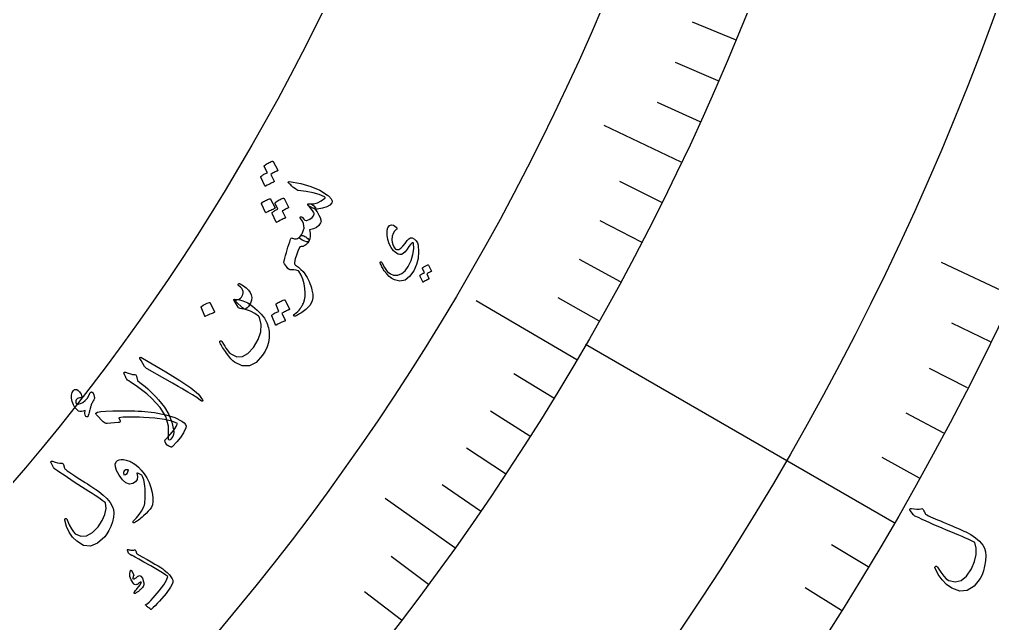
# Model space of a CAD drawing. Header units: millimetres. Extents: x -59 to 59, y -59 to 86.
# Drawn here: x 30.32 to 48.03, y -28.53 to -17.53 of the extents above; entities that cross this region are included whole.
import ezdxf

# ---------------------------------------------------------------- set-up
doc = ezdxf.new("R2010")
doc.units = ezdxf.units.MM
for name, color, linetype in [('CUT_OUTER', 1, 'Continuous'), ('ENGRAVE', 7, 'Continuous'), ('ENGRAVE_FINE', 8, 'Continuous'), ('TEXT', 5, 'Continuous')]:
    doc.layers.add(name, color=color, linetype=linetype)

msp = doc.modelspace()

# ---------------------------------------------------------------- linework, layer by layer
at = {"layer": 'CUT_OUTER'}
msp.add_arc((0, -0.0003), 58.9997, 179.811218, 0.16335, dxfattribs=at)
at = {"layer": 'ENGRAVE'}
for points in [[(42.3645, -20.1328), (40.9576, -19.4643)], [(48.3923, -22.5657), (47.0983, -21.9623)], [(40.4598, -23.7295), (38.6276, -22.6549)], [(46.2414, -26.6975), (40.6209, -23.4525)], [(38.2439, -27.1566), (36.974, -26.2548)]]:
    msp.add_lwpolyline(points, dxfattribs=at)
for radius in [57.82, 57.82, 56.2713, 53.395, 53.395, 51.1235, 46.905, 46.905, 44.427, 39.825, 39.825]:
    msp.add_circle((0, 0), radius, dxfattribs=at)
at = {"layer": 'ENGRAVE_FINE'}
for points in [[(43.3529, -17.9054), (42.5677, -17.5811)], [(43.0365, -18.6531), (42.257, -18.3153)], [(42.707, -19.3957), (41.9334, -19.0444)], [(42.009, -20.8644), (41.2481, -20.4864)], [(41.6407, -21.59), (40.8865, -21.1989)], [(41.2597, -22.3096), (40.5124, -21.9055)], [(40.866, -23.0228), (40.1258, -22.6058)], [(47.9911, -23.4068), (47.2911, -23.0654)], [(47.5753, -24.2408), (46.8814, -23.8873)], [(40.0411, -24.4293), (39.3158, -23.9868)], [(39.61, -25.1222), (38.8925, -24.6672)], [(47.145, -25.0674), (46.4573, -24.7018)], [(39.1667, -25.8079), (38.4573, -25.3404)], [(46.7003, -25.8864), (46.0192, -25.5088)], [(38.7113, -26.4861), (38.0102, -26.0063)], [(45.7684, -27.5005), (45.1009, -27.0993)], [(37.7647, -27.8192), (37.0806, -27.3153)], [(37.2737, -28.4737), (36.5985, -27.958)], [(45.2815, -28.295), (44.6211, -27.8823)]]:
    msp.add_lwpolyline(points, dxfattribs=at)
at = {"layer": 'TEXT'}
for points in [[(34.7731, -20.2105), (34.7722, -20.2071), (34.7726, -20.2034), (34.7744, -20.1994), (34.7775, -20.195), (34.7935, -20.1821), (34.8099, -20.1701), (34.8265, -20.159), (34.8436, -20.1488), (34.8611, -20.1394), (34.8793, -20.1308), (34.8982, -20.1231), (34.9178, -20.1161), (34.9229, -20.1155), (34.9273, -20.1165), (34.9312, -20.1192), (34.9343, -20.1234), (35.0189, -20.2807), (35.0193, -20.2839), (35.0174, -20.2872), (35.0132, -20.2906), (35.0066, -20.294), (35.0012, -20.2958), (34.9934, -20.2993), (34.9829, -20.3045), (34.97, -20.3113), (34.9543, -20.3197), (34.9357, -20.3299), (34.9143, -20.3418), (34.89, -20.3553), (34.9542, -20.4791), (34.9555, -20.4839), (34.9541, -20.4882), (34.9497, -20.4919), (34.9425, -20.4951), (34.9363, -20.4978), (34.9267, -20.5023), (34.9138, -20.5085), (34.8975, -20.5164), (34.8778, -20.5263), (34.8545, -20.5383), (34.8276, -20.5525), (34.7971, -20.5687), (34.793, -20.5698), (34.7897, -20.5695), (34.7873, -20.5676), (34.7858, -20.5643), (34.7088, -20.4077), (34.7078, -20.4044), (34.7083, -20.4007), (34.7101, -20.3966), (34.7132, -20.3922), (34.7262, -20.3809), (34.7396, -20.3704), (34.7536, -20.3608), (34.7681, -20.352), (34.7829, -20.344), (34.7981, -20.3368), (34.8136, -20.3303), (34.8293, -20.3245)], [(35.2295, -20.4871), (35.4375, -20.5217), (35.6222, -20.5737), (35.7837, -20.6435), (35.9216, -20.7315), (35.9307, -20.7383), (35.9397, -20.7457), (35.9487, -20.7539), (35.9578, -20.7628), (35.9667, -20.7723), (35.9753, -20.782), (35.9836, -20.7919), (35.9916, -20.8022), (36.0042, -20.8222), (36.0106, -20.8411), (36.0109, -20.8587), (36.0049, -20.875), (35.9687, -20.9154), (35.9119, -20.9474), (35.8344, -20.9711), (35.7363, -20.9863), (35.722, -20.9875), (35.7054, -20.9856), (35.6866, -20.9806), (35.6655, -20.9726), (35.6556, -20.9679), (35.6459, -20.9631), (35.6364, -20.9583), (35.627, -20.9534), (35.6178, -20.9484), (35.609, -20.9431), (35.6004, -20.9376), (35.5922, -20.9318), (35.5785, -20.9206), (35.5699, -20.9106), (35.5663, -20.9018), (35.5679, -20.8943), (35.571, -20.8914), (35.5765, -20.8895), (35.5842, -20.8887), (35.5942, -20.8889), (35.669, -20.889), (35.7414, -20.8718), (35.8114, -20.8374), (35.8788, -20.7857), (35.881, -20.7809), (35.8799, -20.7758), (35.8754, -20.7706), (35.8675, -20.7652), (35.7755, -20.7221), (35.6654, -20.6886), (35.5373, -20.6647), (35.3913, -20.6501), (35.3814, -20.6468), (35.3667, -20.6386), (35.3473, -20.6258), (35.3232, -20.6081), (35.3095, -20.5975), (35.2959, -20.5861), (35.2821, -20.574), (35.2684, -20.5612), (35.2548, -20.5481), (35.2413, -20.5349), (35.228, -20.5216), (35.2149, -20.5083), (35.2118, -20.5048), (35.2104, -20.5011), (35.2105, -20.4972), (35.2122, -20.493), (35.2148, -20.4901), (35.2185, -20.4881), (35.2234, -20.4871), (35.2295, -20.4871)], [(34.7229, -20.8921), (34.722, -20.8887), (34.7225, -20.885), (34.7244, -20.881), (34.7276, -20.8766), (34.7438, -20.8638), (34.7604, -20.8519), (34.7774, -20.841), (34.7946, -20.8309), (34.8123, -20.8217), (34.8307, -20.8133), (34.8498, -20.8057), (34.8696, -20.799), (34.8758, -20.7981), (34.8807, -20.7988), (34.8845, -20.801), (34.887, -20.8048), (34.9688, -20.964), (34.9694, -20.9684), (34.9673, -20.9723), (34.9626, -20.9758), (34.9552, -20.9789), (34.9489, -20.9816), (34.9393, -20.986), (34.9263, -20.9921), (34.9099, -21), (34.89, -21.0098), (34.8665, -21.0217), (34.8394, -21.0357), (34.8086, -21.0518), (34.804, -21.0536), (34.8004, -21.0538), (34.7979, -21.0522), (34.7963, -21.049)], [(34.971, -20.8825), (34.9701, -20.8791), (34.9706, -20.8753), (34.9725, -20.8713), (34.9757, -20.8669), (34.9919, -20.8539), (35.0085, -20.8419), (35.0255, -20.8308), (35.0427, -20.8206), (35.0605, -20.8113), (35.0789, -20.8027), (35.098, -20.795), (35.1178, -20.7881), (35.1229, -20.7876), (35.1273, -20.7886), (35.1311, -20.7913), (35.1342, -20.7956), (35.2163, -20.9549), (35.2167, -20.9582), (35.2147, -20.9615), (35.2104, -20.9648), (35.2037, -20.9682), (35.1992, -20.9704), (35.1922, -20.9738), (35.1828, -20.9785), (35.1708, -20.9844), (35.1564, -20.9917), (35.1398, -21.0003), (35.1209, -21.0103), (35.0997, -21.0216), (35.1599, -21.1388), (35.1604, -21.1432), (35.1583, -21.1472), (35.1536, -21.1507), (35.1462, -21.1538), (35.1399, -21.1565), (35.1302, -21.161), (35.1171, -21.1671), (35.1007, -21.1751), (35.0807, -21.1849), (35.0572, -21.1969), (35.0299, -21.211), (34.9991, -21.2273), (34.9949, -21.2284), (34.9916, -21.228), (34.9893, -21.2261), (34.9878, -21.2227), (34.9149, -21.0653), (34.914, -21.0619), (34.9145, -21.0581), (34.9164, -21.0541), (34.9196, -21.0497), (34.9312, -21.0406), (34.943, -21.0317), (34.955, -21.0232), (34.9673, -21.015), (34.9799, -21.0072), (34.9929, -21), (35.0062, -20.9935), (35.0198, -20.9877)], [(35.5781, -20.8887), (35.6057, -20.891), (35.6337, -20.9005), (35.6622, -20.9172), (35.691, -20.9411), (35.7018, -20.9519), (35.707, -20.9592), (35.7068, -20.963), (35.7012, -20.9633), (35.6919, -20.9623), (35.687, -20.9637), (35.6866, -20.9674), (35.6906, -20.9734), (35.7353, -21.039), (35.769, -21.0953), (35.7916, -21.1422), (35.8032, -21.1798), (35.8058, -21.1947), (35.8062, -21.2091), (35.8042, -21.223), (35.7998, -21.2364), (35.7691, -21.284), (35.7253, -21.3217), (35.6684, -21.3495), (35.5984, -21.3673), (35.6104, -21.4242), (35.6117, -21.478), (35.6022, -21.5287), (35.5821, -21.5762), (35.5688, -21.5844), (35.5444, -21.5834), (35.5091, -21.573), (35.4628, -21.5532), (35.4377, -21.5375), (35.4236, -21.5206), (35.4205, -21.5024), (35.4283, -21.4829), (35.4427, -21.4619), (35.4554, -21.4415), (35.4664, -21.4217), (35.4758, -21.4025), (35.4835, -21.3841), (35.4896, -21.3666), (35.494, -21.35), (35.4969, -21.3344), (35.4965, -21.2906), (35.4863, -21.2473), (35.4663, -21.2048), (35.4367, -21.1629), (35.4281, -21.1513), (35.4248, -21.1418), (35.4267, -21.1342), (35.4338, -21.1286), (35.4438, -21.1252), (35.4533, -21.1262), (35.4622, -21.1315), (35.4706, -21.1411), (35.4936, -21.1683), (35.5147, -21.1861), (35.5338, -21.1946), (35.5509, -21.1937), (35.6036, -21.1687), (35.6433, -21.14), (35.67, -21.1077), (35.6837, -21.0718), (35.6834, -21.069), (35.6823, -21.0652), (35.6804, -21.0603), (35.6777, -21.0543), (35.6695, -21.042), (35.6485, -21.0144), (35.6148, -20.9714), (35.5684, -20.9132), (35.5667, -20.9104), (35.5657, -20.9069), (35.5654, -20.9027), (35.5658, -20.8977), (35.5675, -20.8942), (35.5701, -20.8915), (35.5736, -20.8897), (35.5781, -20.8887)], [(37.1763, -21.3588), (37.1424, -21.3889), (37.1179, -21.4301), (37.1029, -21.4826), (37.0972, -21.5463), (37.101, -21.5911), (37.1122, -21.6331), (37.1308, -21.6723), (37.1567, -21.7088), (37.1629, -21.7145), (37.1701, -21.7189), (37.1785, -21.7221), (37.188, -21.724), (37.2233, -21.72), (37.2597, -21.7001), (37.2974, -21.6643), (37.3361, -21.6124), (37.3737, -21.5608), (37.4073, -21.527), (37.437, -21.5109), (37.4628, -21.5126), (37.5056, -21.5357), (37.5384, -21.5656), (37.5611, -21.6024), (37.5736, -21.6459), (37.5822, -21.7664), (37.5717, -21.8838), (37.5422, -21.9979), (37.4936, -22.1086), (37.4191, -22.2169), (37.3355, -22.2812), (37.243, -22.3015), (37.1418, -22.278), (37.0943, -22.2517), (37.0478, -22.2146), (37.0022, -22.1669), (36.9576, -22.1085), (36.9462, -22.0906), (36.9354, -22.0729), (36.9254, -22.0553), (36.916, -22.0378), (36.9073, -22.0203), (36.8993, -22.0028), (36.8918, -21.9852), (36.8851, -21.9674), (36.883, -21.9589), (36.8837, -21.9527), (36.8873, -21.949), (36.8937, -21.9478), (36.9, -21.9488), (36.9055, -21.9514), (36.91, -21.9555), (36.9136, -21.9612), (36.9614, -22.0534), (37.013, -22.1222), (37.0687, -22.1673), (37.1284, -22.1888), (37.205, -22.1886), (37.2744, -22.1625), (37.3366, -22.1106), (37.3914, -22.0328), (37.4448, -21.923), (37.4786, -21.816), (37.493, -21.7118), (37.488, -21.6105), (37.4865, -21.6037), (37.4834, -21.5997), (37.4787, -21.5985), (37.4725, -21.6), (37.456, -21.6113), (37.434, -21.6347), (37.4066, -21.6701), (37.3736, -21.7177), (37.3379, -21.7647), (37.3037, -21.7966), (37.271, -21.8132), (37.2399, -21.8147), (37.2094, -21.8059), (37.1805, -21.7915), (37.1532, -21.7714), (37.1274, -21.7457), (37.0827, -21.6851), (37.0485, -21.6175), (37.0246, -21.5428), (37.0111, -21.461), (37.0088, -21.4401), (37.0077, -21.4204), (37.0078, -21.402), (37.0091, -21.3848), (37.0114, -21.369), (37.0147, -21.3545), (37.0189, -21.3413), (37.0242, -21.3294), (37.0534, -21.288), (37.0881, -21.2722), (37.1283, -21.2821), (37.1738, -21.3176), (37.1842, -21.3306), (37.188, -21.3418), (37.1854, -21.3512), (37.1763, -21.3588)], [(35.5842, -21.5727), (35.5666, -21.599), (35.5484, -21.6211), (35.5295, -21.639), (35.5099, -21.6526), (35.5001, -21.6581), (35.4898, -21.6625), (35.479, -21.6658), (35.4677, -21.6681), (35.4559, -21.6697), (35.4437, -21.6709), (35.4312, -21.6717), (35.4183, -21.6722), (35.3851, -21.7503), (35.3579, -21.824), (35.3368, -21.8932), (35.3218, -21.9581), (35.3211, -21.9732), (35.3247, -21.9865), (35.3326, -21.9982), (35.3449, -22.008), (35.3966, -22.0462), (35.4413, -22.0847), (35.479, -22.1237), (35.5096, -22.1631), (35.5316, -22.197), (35.5521, -22.2319), (35.571, -22.2678), (35.5884, -22.3047), (35.6041, -22.3426), (35.6181, -22.3814), (35.6304, -22.421), (35.6408, -22.4616), (35.6545, -22.5365), (35.6569, -22.6017), (35.6479, -22.6571), (35.6277, -22.7026), (35.6001, -22.741), (35.5668, -22.7784), (35.5278, -22.815), (35.4831, -22.8505), (35.4597, -22.8669), (35.4378, -22.8815), (35.4175, -22.8944), (35.3988, -22.9056), (35.3817, -22.9152), (35.3661, -22.9234), (35.3523, -22.9302), (35.34, -22.9356), (35.3311, -22.9379), (35.3233, -22.9375), (35.3166, -22.9346), (35.311, -22.929), (35.3079, -22.9221), (35.3086, -22.9152), (35.3131, -22.9085), (35.3215, -22.9017), (35.3551, -22.8759), (35.3834, -22.8512), (35.4064, -22.8277), (35.4243, -22.8053), (35.4329, -22.7933), (35.4415, -22.7803), (35.4502, -22.7663), (35.459, -22.7512), (35.4679, -22.7351), (35.4767, -22.718), (35.4857, -22.6999), (35.4947, -22.6807), (35.5084, -22.6369), (35.5159, -22.5805), (35.5169, -22.5118), (35.5115, -22.4306), (35.498, -22.3457), (35.475, -22.2654), (35.4425, -22.1898), (35.4005, -22.1189), (35.3988, -22.116), (35.3965, -22.114), (35.3937, -22.1129), (35.3904, -22.1126), (35.3513, -22.1016), (35.3143, -22.0948), (35.2793, -22.0922), (35.2464, -22.0939), (35.2288, -22.0891), (35.2053, -22.0693), (35.1758, -22.0345), (35.1403, -21.9848), (35.1347, -21.9731), (35.1316, -21.961), (35.1312, -21.9484), (35.1334, -21.9355), (35.1473, -21.8819), (35.1613, -21.8293), (35.1754, -21.7778), (35.1898, -21.7273), (35.2045, -21.6777), (35.2199, -21.6288), (35.2359, -21.5807), (35.2526, -21.5332), (35.2577, -21.5225), (35.2645, -21.5158), (35.2729, -21.513), (35.283, -21.5142), (35.303, -21.5217), (35.3223, -21.5265), (35.341, -21.5285), (35.359, -21.5277), (35.3761, -21.5227), (35.3937, -21.513), (35.4118, -21.4986), (35.4304, -21.4795), (35.4416, -21.4713), (35.4556, -21.4677), (35.4724, -21.4688), (35.4919, -21.4744), (35.5121, -21.4834), (35.531, -21.4946), (35.5487, -21.5079), (35.565, -21.5234), (35.5773, -21.5385), (35.5846, -21.5518), (35.5869, -21.5632), (35.5842, -21.5727)], [(37.6529, -22.0691), (37.6523, -22.0668), (37.6526, -22.0643), (37.6539, -22.0615), (37.656, -22.0584), (37.667, -22.0494), (37.6782, -22.041), (37.6896, -22.0333), (37.7012, -22.0261), (37.7131, -22.0195), (37.7255, -22.0135), (37.7384, -22.008), (37.7516, -22.0031), (37.7551, -22.0026), (37.7581, -22.0033), (37.7606, -22.0051), (37.7627, -22.0079), (37.8173, -22.1152), (37.8176, -22.1174), (37.8162, -22.1197), (37.8133, -22.122), (37.8089, -22.1244), (37.8052, -22.1257), (37.7999, -22.1282), (37.7928, -22.1318), (37.784, -22.1365), (37.7733, -22.1425), (37.7607, -22.1496), (37.7461, -22.1579), (37.7295, -22.1675), (37.7711, -22.2518), (37.772, -22.255), (37.771, -22.258), (37.768, -22.2605), (37.7631, -22.2628), (37.7589, -22.2647), (37.7524, -22.2679), (37.7436, -22.2723), (37.7325, -22.2779), (37.7191, -22.2848), (37.7033, -22.2933), (37.685, -22.3033), (37.6643, -22.3147), (37.6615, -22.3155), (37.6593, -22.3153), (37.6577, -22.3141), (37.6567, -22.3118), (37.6068, -22.2052), (37.6062, -22.2029), (37.6066, -22.2003), (37.6078, -22.1976), (37.61, -22.1945), (37.6189, -22.1866), (37.6281, -22.1793), (37.6376, -22.1725), (37.6475, -22.1664), (37.6576, -22.1607), (37.6679, -22.1556), (37.6784, -22.151), (37.6891, -22.1469)], [(34.2994, -22.3548), (34.3059, -22.3476), (34.3136, -22.344), (34.3224, -22.3441), (34.3325, -22.348), (34.3931, -22.3826), (34.4441, -22.4201), (34.4854, -22.4605), (34.5171, -22.5039), (34.5376, -22.5498), (34.5454, -22.5976), (34.5406, -22.6473), (34.5231, -22.699), (34.5064, -22.7324), (34.4864, -22.7611), (34.4631, -22.7853), (34.4365, -22.8049), (34.4234, -22.8092), (34.4087, -22.807), (34.3924, -22.7982), (34.3743, -22.7829), (34.2642, -22.6741), (34.2559, -22.6658), (34.2506, -22.6585), (34.2481, -22.6523), (34.2486, -22.6471), (34.2516, -22.643), (34.2568, -22.64), (34.2643, -22.6382), (34.274, -22.6376), (34.2964, -22.6344), (34.3179, -22.6255), (34.3383, -22.6108), (34.3578, -22.5903), (34.3739, -22.5663), (34.3842, -22.5409), (34.3889, -22.5142), (34.3878, -22.4862), (34.3798, -22.4573), (34.3642, -22.431), (34.3411, -22.4071), (34.3103, -22.3857), (34.3014, -22.3784), (34.2967, -22.3709), (34.296, -22.363), (34.2994, -22.3548)], [(34.5622, -22.7559), (34.6461, -22.8256), (34.7169, -22.8988), (34.7746, -22.9756), (34.8191, -23.0559), (34.8311, -23.0858), (34.8412, -23.117), (34.8494, -23.1496), (34.8556, -23.1835), (34.8598, -23.2188), (34.8619, -23.2556), (34.8618, -23.294), (34.8597, -23.3339), (34.8475, -23.4146), (34.8237, -23.4941), (34.7882, -23.5722), (34.741, -23.649), (34.6255, -23.7782), (34.502, -23.8421), (34.371, -23.8408), (34.2328, -23.7745), (34.2013, -23.7487), (34.166, -23.7122), (34.1267, -23.6651), (34.0836, -23.6073), (34.065, -23.581), (34.0475, -23.5555), (34.0311, -23.5307), (34.0159, -23.5068), (34.0016, -23.4836), (33.9883, -23.461), (33.9759, -23.4391), (33.9644, -23.4178), (33.9621, -23.4119), (33.9616, -23.4061), (33.9628, -23.4003), (33.9659, -23.3945), (33.9691, -23.391), (33.973, -23.3885), (33.9777, -23.3872), (33.9832, -23.387), (33.9882, -23.3877), (33.9931, -23.3902), (33.998, -23.3945), (34.0029, -23.4006), (34.0291, -23.4438), (34.0534, -23.4828), (34.076, -23.5175), (34.0967, -23.548), (34.1159, -23.5741), (34.1339, -23.5957), (34.1506, -23.6127), (34.166, -23.6252), (34.2721, -23.6754), (34.3756, -23.6724), (34.4766, -23.6161), (34.5747, -23.5063), (34.6612, -23.3599), (34.7083, -23.2197), (34.7159, -23.0861), (34.6842, -22.9593), (34.6819, -22.9543), (34.6785, -22.9489), (34.6739, -22.943), (34.6681, -22.9366), (34.6003, -22.8859), (34.5222, -22.8455), (34.4338, -22.8153), (34.335, -22.7952), (34.3239, -22.7934), (34.3139, -22.789), (34.305, -22.7821), (34.2973, -22.7726), (34.2237, -22.6521), (34.2186, -22.6426), (34.2178, -22.6357), (34.2213, -22.6313), (34.2291, -22.6294), (34.3053, -22.6337), (34.3862, -22.6562), (34.4719, -22.6969), (34.5622, -22.7559)], [(34.987, -22.7307), (34.9863, -22.7272), (34.987, -22.7234), (34.9891, -22.7193), (34.9925, -22.7149), (35.0095, -22.7022), (35.0268, -22.6905), (35.0444, -22.6796), (35.0623, -22.6697), (35.0806, -22.6607), (35.0995, -22.6526), (35.1191, -22.6452), (35.1393, -22.6388), (35.1445, -22.6383), (35.1489, -22.6395), (35.1526, -22.6424), (35.1555, -22.6468), (35.2303, -22.8111), (35.2305, -22.8144), (35.2283, -22.8177), (35.2238, -22.821), (35.217, -22.8242), (35.2114, -22.826), (35.2033, -22.8293), (35.1924, -22.8342), (35.1789, -22.8407), (35.1625, -22.8489), (35.1431, -22.8587), (35.1206, -22.8701), (35.0952, -22.8832), (35.1516, -23.0124), (35.1527, -23.0174), (35.1509, -23.0217), (35.1463, -23.0253), (35.1388, -23.0283), (35.1323, -23.0309), (35.1224, -23.0352), (35.1089, -23.0411), (35.092, -23.0487), (35.0714, -23.0582), (35.0471, -23.0697), (35.019, -23.0833), (34.9871, -23.0989), (34.9829, -23.0999), (34.9796, -23.0994), (34.9773, -23.0975), (34.976, -23.094), (34.9088, -22.9308), (34.9081, -22.9273), (34.9088, -22.9235), (34.9109, -22.9195), (34.9143, -22.9151), (34.9282, -22.9039), (34.9425, -22.8936), (34.9572, -22.8842), (34.9724, -22.8757), (34.988, -22.868), (35.0037, -22.8611), (35.0198, -22.8549), (35.0361, -22.8495)], [(33.6229, -22.7736), (33.6222, -22.7701), (33.6229, -22.7664), (33.6249, -22.7625), (33.6284, -22.7583), (33.6628, -22.7354), (33.699, -22.7163), (33.7367, -22.7009), (33.7762, -22.6893), (33.7812, -22.6889), (33.7853, -22.69), (33.7884, -22.6926), (33.7905, -22.6965), (33.8646, -22.8584), (33.8657, -22.8633), (33.8639, -22.8675), (33.8593, -22.871), (33.8519, -22.8737), (33.8455, -22.8761), (33.8356, -22.88), (33.8222, -22.8854), (33.8054, -22.8924), (33.785, -22.9012), (33.7609, -22.9118), (33.733, -22.9244), (33.7014, -22.9389), (33.6967, -22.9405), (33.6931, -22.9404), (33.6907, -22.9387), (33.6893, -22.9354)], [(32.5299, -23.7441), (32.511, -23.7073), (32.5094, -23.6875), (32.5249, -23.6848), (32.5577, -23.6992), (32.9803, -23.9506), (33.2394, -24.1051), (33.4373, -24.2411), (33.5738, -24.3588), (33.6487, -24.4585), (33.6527, -24.4696), (33.6534, -24.4775), (33.651, -24.4821), (33.6454, -24.4834), (33.6386, -24.4828), (33.6309, -24.4804), (33.6224, -24.4761), (33.6132, -24.47), (33.5432, -24.419), (33.4666, -24.3682), (33.3834, -24.3176), (33.2937, -24.267), (33.2706, -24.2534), (33.2076, -24.2172), (33.1049, -24.1584), (32.9624, -24.0769), (32.6448, -23.8984), (32.6287, -23.8878), (32.615, -23.8766), (32.6036, -23.8646), (32.5946, -23.852)], [(33.1238, -25.0092), (33.1258, -25.0503), (33.1203, -25.0892), (33.1073, -25.126), (33.0869, -25.1605), (33.072, -25.178), (33.0591, -25.1888), (33.0482, -25.1928), (33.0393, -25.1901), (33.0321, -25.1809), (33.0283, -25.1665), (33.0277, -25.1471), (33.0304, -25.1226), (33.0315, -24.9414), (32.981, -24.7662), (32.8791, -24.597), (32.7262, -24.4338), (32.6334, -24.3529), (32.5376, -24.2764), (32.4389, -24.2041), (32.3374, -24.1362), (32.308, -24.1165), (32.2857, -24.0994), (32.2705, -24.0849), (32.2624, -24.0729), (32.254, -24.054), (32.2465, -24.0374), (32.2399, -24.0228), (32.2342, -24.0105), (32.2293, -24.0002), (32.2255, -23.992), (32.2228, -23.9856), (32.221, -23.9813), (32.2198, -23.9743), (32.22, -23.9684), (32.2216, -23.9636), (32.2246, -23.9597), (32.2301, -23.9563), (32.2354, -23.9544), (32.2404, -23.9542), (32.2451, -23.9556), (32.2963, -23.9753), (32.3392, -23.989), (32.3739, -23.9965), (32.4004, -23.9979), (32.4196, -23.9983), (32.4343, -24.0041), (32.4443, -24.0154), (32.4497, -24.032), (32.4636, -24.1106), (32.5099, -24.1438), (32.5567, -24.18), (32.6039, -24.2192), (32.6516, -24.2613), (32.6999, -24.3063), (32.749, -24.3543), (32.7989, -24.4051), (32.8495, -24.459), (32.956, -24.5905), (33.0373, -24.726), (33.0933, -24.8656), (33.1238, -25.0092)], [(31.6803, -24.4368), (31.6687, -24.4598), (31.6581, -24.4812), (31.6483, -24.5009), (31.6394, -24.5191), (31.6316, -24.5357), (31.6251, -24.5507), (31.6198, -24.564), (31.6157, -24.5757), (31.612, -24.5879), (31.6077, -24.6026), (31.6028, -24.62), (31.5973, -24.64), (31.5912, -24.6627), (31.5848, -24.6881), (31.5779, -24.7163), (31.5705, -24.7473), (31.5664, -24.759), (31.5601, -24.767), (31.5518, -24.7711), (31.5414, -24.7714), (31.5235, -24.7625), (31.5125, -24.7395), (31.5084, -24.7025), (31.511, -24.6514), (31.4766, -24.6651), (31.4457, -24.6716), (31.4185, -24.6712), (31.3948, -24.6637), (31.3593, -24.6379), (31.3283, -24.6004), (31.3017, -24.551), (31.2796, -24.49), (31.266, -24.4273), (31.2651, -24.373), (31.2768, -24.3273), (31.3013, -24.2899), (31.3216, -24.2742), (31.3427, -24.2691), (31.3644, -24.2745), (31.3868, -24.2905), (31.4076, -24.3121), (31.4247, -24.3345), (31.4381, -24.3576), (31.4477, -24.3815), (31.452, -24.4014), (31.4501, -24.4151), (31.4418, -24.4227), (31.4272, -24.4242), (31.4076, -24.4236), (31.3901, -24.4271), (31.3748, -24.4348), (31.3617, -24.4465), (31.3505, -24.4609), (31.3438, -24.476), (31.3416, -24.4918), (31.3438, -24.5084), (31.35, -24.5241), (31.3591, -24.5344), (31.371, -24.5393), (31.386, -24.5389), (31.4295, -24.5276), (31.4721, -24.5056), (31.5137, -24.4731), (31.5543, -24.4299), (31.5573, -24.4258), (31.5604, -24.4209), (31.5635, -24.4153), (31.5667, -24.409), (31.5701, -24.4021), (31.5737, -24.3946), (31.5777, -24.3865), (31.5819, -24.3779), (31.5865, -24.3687), (31.5907, -24.3603), (31.5944, -24.3528), (31.5976, -24.3461), (31.6004, -24.3402), (31.6032, -24.3352), (31.6057, -24.3309), (31.6082, -24.3274), (31.6137, -24.3217), (31.6198, -24.3181), (31.6263, -24.3167), (31.6334, -24.3176), (31.6395, -24.3193), (31.6446, -24.3219), (31.6488, -24.3253), (31.652, -24.3294), (31.6693, -24.3664), (31.6798, -24.3966), (31.6834, -24.4201), (31.6803, -24.4368)], [(32.9707, -25.1909), (33.0175, -25.1396), (33.0587, -25.0924), (33.0944, -25.0491), (33.1246, -25.0098), (33.1495, -24.9746), (33.1693, -24.9434), (33.184, -24.9163), (33.1936, -24.8932), (33.0924, -24.8487), (32.9558, -24.8154), (32.7841, -24.7929), (32.5774, -24.7806), (32.4998, -24.7782), (32.4282, -24.7765), (32.3628, -24.7756), (32.3035, -24.7755), (32.2503, -24.7763), (32.2035, -24.7782), (32.1629, -24.781), (32.1285, -24.785), (32.1516, -24.8401), (32.1489, -24.8538), (32.1421, -24.8638), (32.1312, -24.8701), (32.1164, -24.8726), (31.9164, -24.8889), (31.8948, -24.8879), (31.875, -24.8827), (31.8569, -24.8732), (31.8405, -24.8595), (31.7202, -24.731), (31.7122, -24.7214), (31.7076, -24.7131), (31.7065, -24.7059), (31.709, -24.6999), (31.7369, -24.685), (31.7972, -24.6735), (31.8899, -24.6654), (32.0151, -24.6604), (32.0854, -24.6586), (32.1543, -24.6576), (32.2217, -24.6574), (32.2877, -24.6579), (32.3523, -24.6593), (32.4154, -24.6614), (32.4771, -24.6644), (32.5374, -24.6681), (32.7763, -24.6928), (32.9791, -24.7304), (33.1457, -24.7815), (33.2758, -24.8467), (33.3151, -24.8777), (33.3398, -24.9089), (33.3497, -24.94), (33.3449, -24.9713), (33.3021, -25.0594), (33.248, -25.1448), (33.1826, -25.2273), (33.1059, -25.3069), (33.0985, -25.314), (33.0913, -25.3186), (33.0844, -25.3209), (33.0776, -25.3209), (33.0369, -25.3061), (33.0051, -25.285), (32.9821, -25.2577), (32.9679, -25.2242), (32.9652, -25.2123), (32.9648, -25.2028), (32.9666, -25.1957), (32.9707, -25.1909)], [(30.8929, -25.6069), (30.8904, -25.6004), (30.8898, -25.5942), (30.8912, -25.5884), (30.8946, -25.583), (30.8995, -25.5789), (30.9055, -25.5769), (30.9126, -25.5771), (30.9208, -25.5795), (30.9677, -25.5948), (31.0105, -25.6051), (31.0494, -25.6104), (31.0842, -25.6108), (31.0958, -25.612), (31.1056, -25.6177), (31.1137, -25.628), (31.1199, -25.6428), (31.1222, -25.6508), (31.1244, -25.6585), (31.1266, -25.6659), (31.1288, -25.6729), (31.1308, -25.6795), (31.1326, -25.6856), (31.1342, -25.6911), (31.1355, -25.6962), (31.1382, -25.7051), (31.143, -25.7138), (31.1499, -25.7223), (31.1588, -25.7307), (31.187, -25.7509), (31.2179, -25.7725), (31.2518, -25.7955), (31.2886, -25.82), (31.3281, -25.8459), (31.3704, -25.8734), (31.4154, -25.9026), (31.4632, -25.9333), (31.5114, -25.9633), (31.5564, -25.9918), (31.5983, -26.0189), (31.637, -26.0444), (31.6728, -26.0685), (31.7058, -26.091), (31.7359, -26.1121), (31.7633, -26.1316), (31.8416, -26.1927), (31.9091, -26.2587), (31.9656, -26.3297), (32.0112, -26.4058), (32.0305, -26.4595), (32.0368, -26.523), (32.03, -26.5964), (32.01, -26.6797), (31.9806, -26.7637), (31.9472, -26.838), (31.9099, -26.9023), (31.8686, -26.9568), (31.7403, -27.072), (31.6124, -27.1235), (31.4855, -27.1114), (31.3595, -27.036), (31.2836, -26.959), (31.222, -26.8687), (31.1747, -26.7653), (31.1415, -26.6488), (31.1404, -26.6411), (31.1411, -26.6347), (31.1437, -26.6295), (31.1481, -26.6257), (31.154, -26.6225), (31.1594, -26.6209), (31.1644, -26.621), (31.1691, -26.6227), (31.1751, -26.6262), (31.18, -26.6307), (31.1837, -26.6361), (31.1863, -26.6426), (31.2245, -26.7353), (31.2617, -26.8087), (31.2981, -26.8628), (31.3337, -26.8975), (31.4365, -26.9416), (31.5402, -26.9351), (31.6448, -26.8776), (31.7497, -26.7693), (31.8258, -26.656), (31.8737, -26.5458), (31.8935, -26.439), (31.8851, -26.3356), (31.8572, -26.3146), (31.8241, -26.2907), (31.7857, -26.2639), (31.7421, -26.2343), (31.693, -26.2018), (31.6384, -26.1664), (31.5782, -26.1281), (31.5125, -26.087), (31.4452, -26.0438), (31.3793, -26.0011), (31.3147, -25.9587), (31.2513, -25.9167), (31.1893, -25.8751), (31.1288, -25.8336), (31.0697, -25.7923), (31.012, -25.7513), (30.9548, -25.7139), (30.9491, -25.7087), (30.9442, -25.7032), (30.9402, -25.6975), (30.937, -25.6915)], [(32.1295, -25.8302), (32.0863, -25.7487), (32.0639, -25.6804), (32.0624, -25.6251), (32.0819, -25.5827), (32.1034, -25.5636), (32.1322, -25.5516), (32.1682, -25.5465), (32.2113, -25.5483), (32.2348, -25.5513), (32.2577, -25.5558), (32.28, -25.5618), (32.3019, -25.5692), (32.3235, -25.5779), (32.3453, -25.5876), (32.3672, -25.5984), (32.3892, -25.6102), (32.4348, -25.641), (32.4832, -25.6839), (32.5344, -25.739), (32.5883, -25.8062), (32.6389, -25.8826), (32.6798, -25.9651), (32.711, -26.0536), (32.7325, -26.1482), (32.7443, -26.2392), (32.7465, -26.3138), (32.739, -26.3719), (32.7219, -26.4136), (32.6959, -26.4493), (32.6631, -26.4879), (32.6232, -26.5294), (32.5765, -26.5738), (32.552, -26.5956), (32.5287, -26.6153), (32.5066, -26.6328), (32.4858, -26.6483), (32.4664, -26.6618), (32.4484, -26.6738), (32.4318, -26.6842), (32.4168, -26.6929), (32.4066, -26.6971), (32.398, -26.6985), (32.3909, -26.6973), (32.3853, -26.6934), (32.3822, -26.6867), (32.3824, -26.6797), (32.3859, -26.6726), (32.3929, -26.6654), (32.4485, -26.6095), (32.4974, -26.5506), (32.5397, -26.4885), (32.5753, -26.4232), (32.5841, -26.4014), (32.5916, -26.3753), (32.5976, -26.345), (32.6022, -26.3105), (32.6054, -26.2717), (32.6071, -26.2288), (32.6074, -26.1816), (32.6061, -26.1302), (32.6035, -26.0788), (32.5994, -26.0315), (32.5939, -25.9884), (32.587, -25.9493), (32.5785, -25.9144), (32.5684, -25.8836), (32.5565, -25.857), (32.543, -25.8345), (32.5105, -25.8155), (32.4852, -25.8028), (32.467, -25.7963), (32.456, -25.7962), (32.468, -25.8579), (32.4592, -25.91), (32.4297, -25.9523), (32.3796, -25.9847), (32.3185, -25.9957), (32.2565, -25.9735), (32.1936, -25.9183), (32.1295, -25.8302)], [(32.3009, -25.7343), (32.2546, -25.7351), (32.2252, -25.7507), (32.2128, -25.781), (32.2172, -25.8262), (32.2506, -25.819), (32.2756, -25.8012), (32.2924, -25.773), (32.3009, -25.7343)], [(46.5285, -26.4743), (46.5246, -26.4679), (46.5229, -26.4616), (46.5233, -26.4552), (46.5258, -26.4488), (46.5302, -26.4436), (46.5361, -26.4403), (46.5437, -26.4392), (46.5528, -26.4402), (46.6049, -26.4474), (46.6519, -26.4502), (46.6937, -26.4486), (46.7304, -26.4424), (46.7428, -26.4415), (46.7542, -26.4457), (46.7646, -26.455), (46.7739, -26.4695), (46.7777, -26.4775), (46.7815, -26.4852), (46.7851, -26.4925), (46.7887, -26.4995), (46.792, -26.5061), (46.795, -26.5121), (46.7977, -26.5177), (46.8, -26.5228), (46.8045, -26.5316), (46.8111, -26.5399), (46.8199, -26.5476), (46.8309, -26.5548), (46.8642, -26.5708), (46.9007, -26.5877), (46.9406, -26.6056), (46.9837, -26.6245), (47.0301, -26.6444), (47.0796, -26.6655), (47.1323, -26.6878), (47.1882, -26.7112), (47.2443, -26.7338), (47.2969, -26.7554), (47.3459, -26.7761), (47.3914, -26.7958), (47.4334, -26.8144), (47.4722, -26.832), (47.5078, -26.8485), (47.5401, -26.864), (47.6337, -26.9136), (47.7168, -26.9705), (47.7893, -27.0347), (47.8512, -27.1062), (47.8815, -27.159), (47.8999, -27.2245), (47.9064, -27.3027), (47.901, -27.3938), (47.8859, -27.4874), (47.8648, -27.5714), (47.8377, -27.6458), (47.8046, -27.7106), (47.6918, -27.8553), (47.5674, -27.9332), (47.4319, -27.9444), (47.2854, -27.8891), (47.1911, -27.8227), (47.1094, -27.7396), (47.0402, -27.64), (46.9833, -27.5238), (46.9807, -27.516), (46.9802, -27.5091), (46.982, -27.5032), (46.9859, -27.4983), (46.9915, -27.4939), (46.9969, -27.4912), (47.0022, -27.4903), (47.0074, -27.4912), (47.0144, -27.4938), (47.0203, -27.4976), (47.0253, -27.5026), (47.0292, -27.5089), (47.0867, -27.599), (47.1397, -27.6691), (47.1881, -27.719), (47.232, -27.7487), (47.3483, -27.7756), (47.4559, -27.7492), (47.5548, -27.6694), (47.6446, -27.5361), (47.7032, -27.4031), (47.7329, -27.2786), (47.7338, -27.1628), (47.7059, -27.0558), (47.6726, -27.0389), (47.6334, -27.0199), (47.5881, -26.9989), (47.5368, -26.9758), (47.4793, -26.9507), (47.4153, -26.9237), (47.345, -26.8947), (47.2683, -26.8637), (47.1897, -26.8308), (47.1125, -26.7981), (47.0367, -26.7657), (46.9623, -26.7333), (46.8895, -26.7011), (46.8182, -26.6688), (46.7485, -26.6364), (46.6803, -26.6041), (46.6132, -26.5754), (46.6062, -26.571), (46.6, -26.5662), (46.5948, -26.5609), (46.5903, -26.5552)], [(32.2984, -27.1862), (32.314, -27.1898), (32.3293, -27.1926), (32.3443, -27.1947), (32.3588, -27.196), (32.3731, -27.1966), (32.3871, -27.1963), (32.4009, -27.1951), (32.4144, -27.1931), (32.4208, -27.1933), (32.4262, -27.1961), (32.4305, -27.2015), (32.4338, -27.2093), (32.4492, -27.2531), (32.4511, -27.2577), (32.4528, -27.2613), (32.4545, -27.264), (32.456, -27.2657), (32.5527, -27.3186), (32.6396, -27.3669), (32.7168, -27.4106), (32.7842, -27.4497), (32.8418, -27.4843), (32.8893, -27.5143), (32.9268, -27.5399), (32.9543, -27.5609), (33.0044, -27.6028), (33.0195, -27.617), (33.0341, -27.632), (33.0481, -27.6478), (33.0614, -27.6644), (33.0742, -27.682), (33.0862, -27.7004), (33.0976, -27.7199), (33.1083, -27.7403), (33.1065, -27.7914), (33.0657, -27.8732), (32.9855, -27.9855), (32.8656, -28.1278), (32.8263, -28.1706), (32.7887, -28.2092), (32.753, -28.2436), (32.719, -28.2738), (32.715, -28.2758), (32.7111, -28.2763), (32.7074, -28.2754), (32.7038, -28.2731), (32.6876, -28.2606), (32.6729, -28.2492), (32.6598, -28.2388), (32.6482, -28.2294), (32.638, -28.2209), (32.6292, -28.2132), (32.6216, -28.2063), (32.6154, -28.2001), (32.612, -28.1965), (32.6111, -28.1934), (32.6126, -28.1908), (32.6164, -28.1887), (32.644, -28.1712), (32.6755, -28.1453), (32.711, -28.1108), (32.7504, -28.0678), (32.8633, -27.9354), (32.9451, -27.8261), (32.9958, -27.7404), (33.0158, -27.6784), (32.9847, -27.6525), (32.9229, -27.6114), (32.8306, -27.5553), (32.7077, -27.484), (32.584, -27.4133), (32.4902, -27.3601), (32.4263, -27.3245), (32.3922, -27.3064), (32.3827, -27.3017), (32.3738, -27.2972), (32.3655, -27.2931), (32.3578, -27.2893), (32.3508, -27.2859), (32.3445, -27.2829), (32.339, -27.2802), (32.3342, -27.278), (32.3243, -27.2726), (32.316, -27.2661), (32.3093, -27.2583), (32.3043, -27.2494), (32.2816, -27.1978), (32.2804, -27.194), (32.2801, -27.1909), (32.2808, -27.1884), (32.2824, -27.1865), (32.2858, -27.1852), (32.2895, -27.1848), (32.2937, -27.1851), (32.2984, -27.1862)], [(32.3394, -27.5665), (32.3412, -27.5649), (32.3434, -27.5639), (32.3458, -27.5636), (32.3485, -27.564), (32.3504, -27.5649), (32.3523, -27.5663), (32.354, -27.568), (32.3556, -27.57), (32.3914, -27.6369), (32.3947, -27.6441), (32.3965, -27.6504), (32.3971, -27.6557), (32.3962, -27.66), (32.389, -27.6757), (32.3846, -27.6905), (32.3829, -27.7044), (32.384, -27.7173), (32.3865, -27.7219), (32.392, -27.7233), (32.4006, -27.7218), (32.4122, -27.7171), (32.419, -27.7132), (32.4258, -27.709), (32.4326, -27.7044), (32.4395, -27.6996), (32.4464, -27.6944), (32.4535, -27.6888), (32.4608, -27.6827), (32.4681, -27.6763), (32.5006, -27.6599), (32.5296, -27.6704), (32.555, -27.7079), (32.5769, -27.7725), (32.5808, -27.7948), (32.582, -27.8143), (32.5804, -27.8311), (32.5762, -27.8452), (32.569, -27.8584), (32.5566, -27.8747), (32.5392, -27.8941), (32.5168, -27.9166), (32.505, -27.9278), (32.4934, -27.9381), (32.482, -27.9474), (32.4708, -27.9558), (32.4598, -27.9634), (32.4495, -27.9703), (32.4396, -27.9766), (32.4303, -27.9823), (32.4235, -27.9848), (32.4174, -27.9856), (32.4121, -27.9846), (32.4077, -27.982), (32.4043, -27.978), (32.4031, -27.9736), (32.4041, -27.969), (32.4073, -27.9641), (32.4184, -27.9493), (32.4313, -27.9327), (32.4459, -27.9144), (32.4622, -27.8942), (32.4927, -27.8566), (32.515, -27.826), (32.5293, -27.8025), (32.5356, -27.786), (32.5358, -27.7834), (32.535, -27.7811), (32.5331, -27.7793), (32.5302, -27.778), (32.528, -27.7776), (32.5253, -27.7781), (32.522, -27.7795), (32.5183, -27.7817), (32.4862, -27.8048), (32.4722, -27.814), (32.4587, -27.8205), (32.4458, -27.8244), (32.4333, -27.8257), (32.4205, -27.8249), (32.4096, -27.8215), (32.4005, -27.8156), (32.3931, -27.807), (32.3517, -27.7397), (32.3289, -27.6772), (32.3248, -27.6195), (32.3394, -27.5665)]]:
    msp.add_lwpolyline(points, close=True, dxfattribs=at)

doc.saveas('drawing.dxf')
